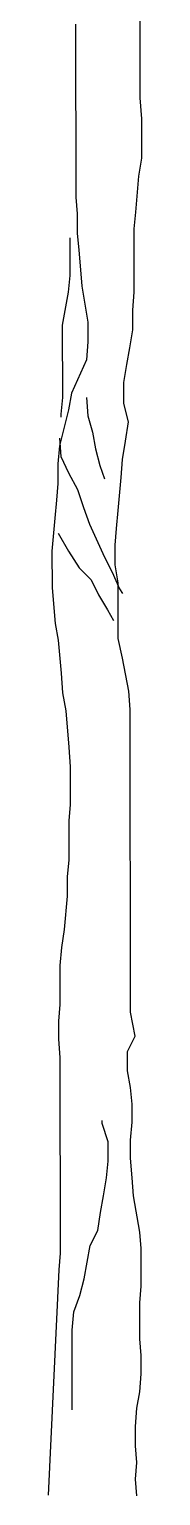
# Model space of a CAD drawing. Extents: x 3630 to 8734, y 5160 to 11966.
# Drawn here: x 6145 to 6299, y 5160 to 7565 of the extents above; entities that cross this region are included whole.
import ezdxf

# ---------------------------------------------------------------- set-up
doc = ezdxf.new("R2010")
doc.units = 0
doc.header["$LTSCALE"] = 150
doc.layers.get('0').update_dxf_attribs({"linetype": 'CONTINUOUS'})

msp = doc.modelspace()

# ---------------------------------------------------------------- linework, layer by layer
at = {"color": 0}
for points in [[(6291.1, 5159.6), (6288.6, 5186.8), (6291.1, 5214), (6288.6, 5241.2), (6288.5, 5273.3), (6291, 5303), (6295.9, 5330.2), (6298.3, 5359.8), (6298.3, 5389.5), (6295.8, 5416.7), (6295.8, 5476), (6298.2, 5503.2), (6298.2, 5564.9), (6295.7, 5592.1), (6285.7, 5651.4), (6283.2, 5681.1), (6280.7, 5713.2), (6280.7, 5742.8), (6283.1, 5772.5), (6283.1, 5802.2), (6280.6, 5829.3), (6275.6, 5856.5), (6275.6, 5888.6), (6288, 5913.4), (6280.5, 5952.9), (6280, 6449.6), (6277.5, 6479.3), (6267.6, 6533.6), (6260.2, 6565.7), (6260.1, 6657.2), (6255.1, 6686.8), (6255.1, 6719), (6257.5, 6746.1), (6260, 6775.8), (6264.9, 6830.2), (6267.3, 6859.8), (6272.2, 6889.5), (6277.1, 6921.6), (6269.7, 6951.3), (6269.7, 6985.9), (6274.6, 7015.5), (6279.5, 7042.7), (6284.4, 7072.4), (6284.4, 7104.5), (6286.8, 7134.2), (6286.7, 7237.9), (6289.2, 7265.1), (6294.1, 7324.4), (6299, 7354.1), (6298.9, 7418.4), (6296.4, 7453), (6296.2, 7670.4)], [(6190.1, 7573.9), (6190.3, 7289.8), (6192.8, 7262.6), (6192.8, 7230.4), (6195.3, 7203.3), (6200.3, 7144), (6210.3, 7084.7), (6210.3, 7052.5), (6207.9, 7022.9), (6183.2, 6968.5), (6178.3, 6941.3), (6163.5, 6882), (6161.1, 6852.3), (6161.1, 6820.2), (6158.6, 6793), (6156.2, 6763.4), (6151.3, 6709), (6151.4, 6649.7), (6153.9, 6622.5), (6156.4, 6590.4), (6161.3, 6563.2), (6166.3, 6508.8), (6168.8, 6476.7), (6173.8, 6447.1), (6178.8, 6387.7), (6181.3, 6355.6), (6181.3, 6293.8), (6178.9, 6266.7), (6179, 6202.4), (6176.5, 6175.2), (6176.5, 6143.1), (6171.6, 6088.7), (6166.7, 6059.1), (6164.3, 6029.4), (6164.3, 5965.2), (6161.9, 5938), (6161.9, 5908.3), (6164.4, 5878.7), (6164.7, 5557.4), (6162.3, 5530.2), (6145.2, 5160.7)], [(6180.5, 7223), (6180.5, 7161.2), (6178.1, 7134.1), (6168.3, 7079.7), (6168.4, 6961.1), (6165.9, 6933.9), (6165.9, 6928.9)], [(6207.9, 6961.1), (6210.4, 6931.4), (6217.8, 6904.3), (6222.8, 6877.1), (6230.3, 6849.9), (6237.7, 6827.7)], [(6163.5, 6894.3), (6166, 6864.7), (6178.4, 6837.5), (6193.2, 6810.3), (6203.1, 6780.7), (6213, 6753.5), (6237.8, 6699.2), (6250.2, 6674.5), (6262.6, 6647.3), (6267.5, 6639.9)], [(6161.2, 6738.6), (6178.5, 6709), (6195.8, 6681.8), (6215.6, 6662.1), (6228, 6637.4), (6242.8, 6612.7), (6252.7, 6595.4)], [(6184.7, 5300.4), (6184.6, 5431.4), (6187, 5461), (6196.9, 5488.2), (6204.3, 5515.4), (6214.1, 5569.8), (6226.5, 5594.5), (6231.4, 5624.2), (6236.3, 5651.4), (6241.2, 5681), (6243.7, 5708.2), (6243.6, 5740.3), (6233.7, 5770), (6233.7, 5774.9)]]:
    msp.add_lwpolyline(points, dxfattribs=at)

doc.saveas('drawing.dxf')
